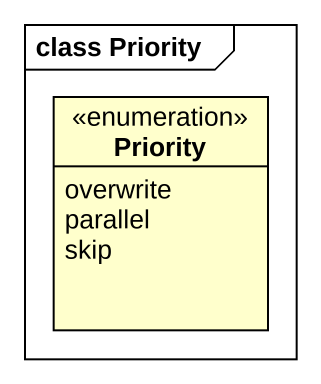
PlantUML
@startuml
mainframe class Priority
hide circle
hide empty members
enum Priority {
  overwrite
  parallel
  skip
}
@enduml
